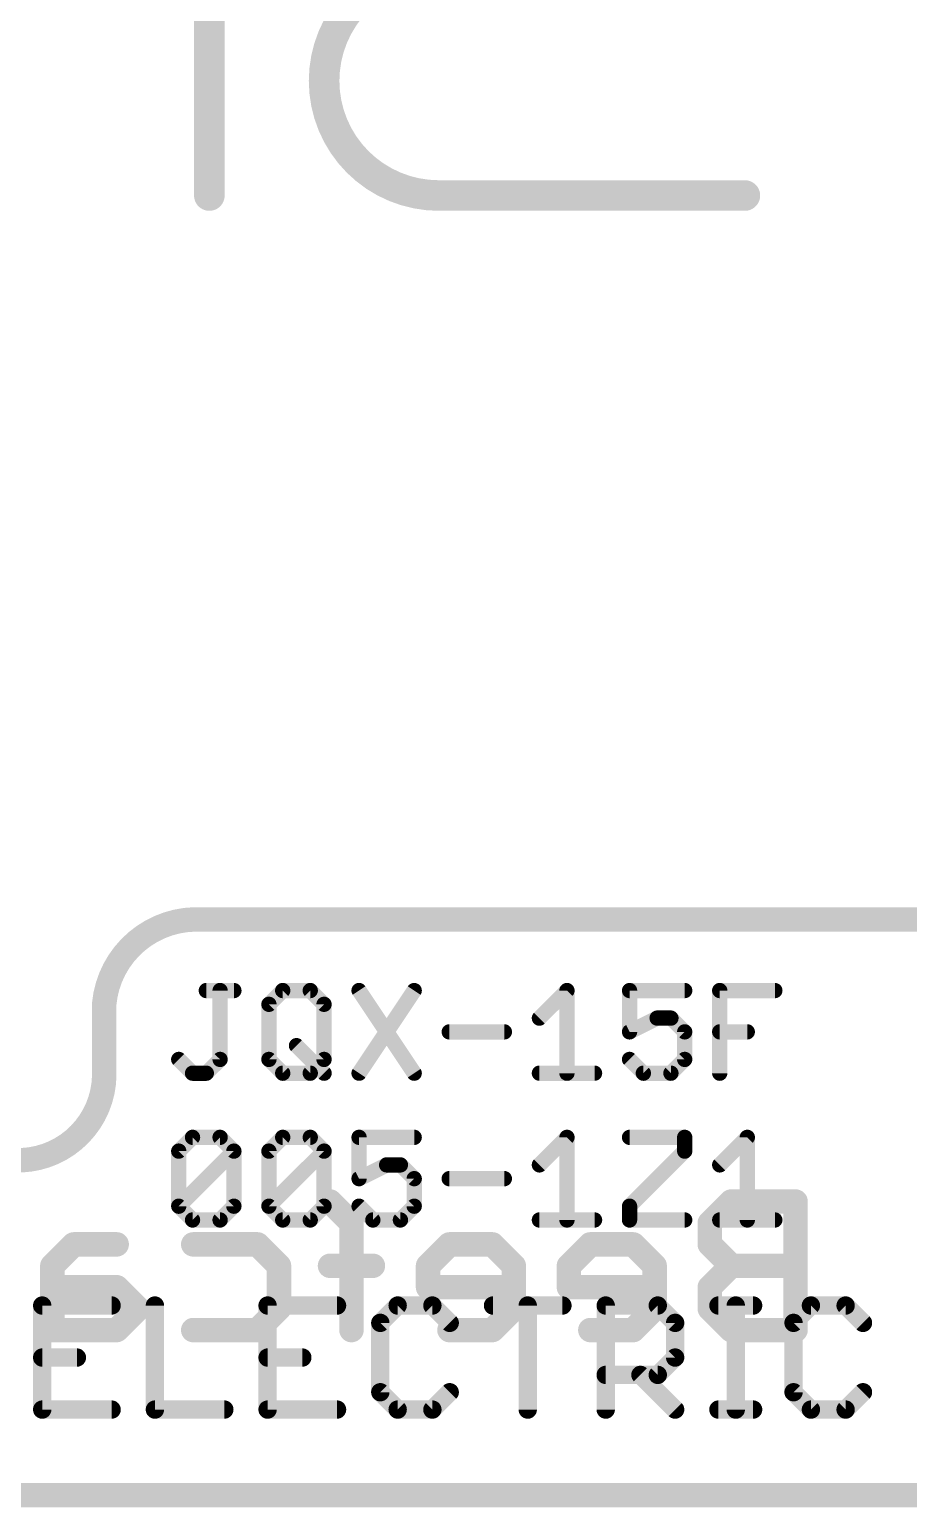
# Model space of a CAD drawing. Extents: x -31 to 86, y -14 to 53.
# Drawn here: x 29.94 to 37.24, y -0.1 to 12.17 of the extents above; entities that cross this region are included whole.
import ezdxf

# ---------------------------------------------------------------- set-up
doc = ezdxf.new("R2010")
doc.units = 0
for name, color, linetype in [('20', 53, 'CONTINUOUS'), ('21', 41, 'CONTINUOUS'), ('22', 40, 'CONTINUOUS')]:
    doc.layers.add(name, color=color, linetype=linetype)

msp = doc.modelspace()

# ---------------------------------------------------------------- linework, layer by layer
at = {"layer": '20', "const_width": 0.2032}
msp.add_lwpolyline([(2.54, 0), (59.69, 0)], dxfattribs=at)
at = {"layer": '21'}
for points, const_width in [([(31.31, 4.7825, 0.3802), (30.56, 4.0825)], 0.2032), ([(31.31, 4.8333, 1), (31.31, 4.7317)], 0.1016), ([(31.3112, 4.7317, 1), (31.3088, 4.8333)], 0.1016), ([(30.6108, 4.0825, 1), (30.5092, 4.0825)], 0.1016), ([(31.4073, 4.2233, 1), (31.4073, 4.1598)], 0.0635), ([(31.5534, 4.1916, 1), (31.4899, 4.1916)], 0.0635), ([(31.6361, 4.1598, 1), (31.6361, 4.2233)], 0.0635), ([(32.0413, 4.2233, 1), (32.0413, 4.1598)], 0.0635), ([(32.0638, 4.1691, 1), (32.0189, 4.214)], 0.0635), ([(32.2926, 4.214, 1), (32.2477, 4.1691)], 0.0635), ([(32.2701, 4.1598, 1), (32.2701, 4.2233)], 0.0635), ([(32.7017, 4.2092, 1), (32.6489, 4.174)], 0.0635), ([(33.1593, 4.174, 1), (33.1065, 4.2092)], 0.0635), ([(34.4327, 4.1916, 1), (34.3692, 4.1916)], 0.0635), ([(34.4234, 4.1691, 1), (34.3785, 4.214)], 0.0635), ([(34.9523, 4.1916, 1), (34.8888, 4.1916)], 0.0635), ([(34.9206, 4.2233, 1), (34.9206, 4.1598)], 0.0635), ([(35.3782, 4.1598, 1), (35.3782, 4.2233)], 0.0635), ([(35.7007, 4.1916, 1), (35.6372, 4.1916)], 0.0635), ([(35.669, 4.2233, 1), (35.669, 4.1598)], 0.0635), ([(36.1266, 4.1598, 1), (36.1266, 4.2233)], 0.0635), ([(30.5094, 4.0872, 1), (30.6106, 4.0778)], 0.1016), ([(31.9587, 4.0772, 1), (31.8952, 4.0772)], 0.0635), ([(31.9045, 4.0996, 1), (31.9494, 4.0547)], 0.0635), ([(32.4163, 4.0772, 1), (32.3528, 4.0772)], 0.0635), ([(32.3621, 4.0547, 1), (32.407, 4.0996)], 0.0635), ([(34.1497, 3.9852, 1), (34.1946, 3.9403)], 0.0635), ([(35.1494, 3.9945, 1), (35.1494, 3.931)], 0.0635), ([(35.1636, 3.9344, 1), (35.1352, 3.9912)], 0.0635), ([(35.2862, 3.9852, 1), (35.2413, 3.9403)], 0.0635), ([(35.2638, 3.931, 1), (35.2638, 3.9945)], 0.0635), ([(33.4237, 3.8801, 1), (33.4237, 3.8166)], 0.0635), ([(33.8813, 3.8166, 1), (33.8813, 3.8801)], 0.0635), ([(34.9064, 3.8768, 1), (34.9348, 3.82)], 0.0635), ([(34.8888, 3.8484, 1), (34.9523, 3.8484)], 0.0635), ([(35.4099, 3.8484, 1), (35.3464, 3.8484)], 0.0635), ([(35.3557, 3.8259, 1), (35.4006, 3.8708)], 0.0635), ([(35.669, 3.8801, 1), (35.669, 3.8166)], 0.0635), ([(35.8978, 3.8166, 1), (35.8978, 3.8801)], 0.0635), ([(31.201, 3.642, 1), (31.156, 3.5971)], 0.0635), ([(31.5441, 3.5971, 1), (31.4992, 3.642)], 0.0635), ([(31.9494, 3.642, 1), (31.9045, 3.5971)], 0.0635), ([(32.1782, 3.7564, 1), (32.1333, 3.7115)], 0.0635), ([(32.407, 3.5971, 1), (32.3621, 3.642)], 0.0635), ([(34.943, 3.642, 1), (34.8981, 3.5971)], 0.0635), ([(35.4006, 3.5971, 1), (35.3557, 3.642)], 0.0635), ([(29.81, 2.7825, 0.4214), (30.56, 3.4825)], 0.2032), ([(30.6108, 3.4814, 1), (30.5092, 3.4836)], 0.1016), ([(31.2929, 3.537, 1), (31.2929, 3.4735)], 0.0635), ([(31.4073, 3.4735, 1), (31.4073, 3.537)], 0.0635), ([(31.4899, 3.6196, 1), (31.5534, 3.6196)], 0.0635), ([(31.8952, 3.6196, 1), (31.9587, 3.6196)], 0.0635), ([(32.0413, 3.537, 1), (32.0413, 3.4735)], 0.0635), ([(32.2701, 3.4735, 1), (32.2701, 3.537)], 0.0635), ([(32.3528, 3.6196, 1), (32.4163, 3.6196)], 0.0635), ([(34.1722, 3.537, 1), (34.1722, 3.4735)], 0.0635), ([(34.6298, 3.4735, 1), (34.6298, 3.537)], 0.0635), ([(35.035, 3.537, 1), (35.035, 3.4735)], 0.0635), ([(35.2638, 3.4735, 1), (35.2638, 3.537)], 0.0635), ([(35.3464, 3.6196, 1), (35.4099, 3.6196)], 0.0635), ([(30.5092, 3.4825, 1), (30.6108, 3.4825)], 0.1016), ([(31.2704, 3.4827, 1), (31.3153, 3.5277)], 0.0635), ([(31.3848, 3.5277, 1), (31.4297, 3.4827)], 0.0635), ([(32.0189, 3.4827, 1), (32.0638, 3.5277)], 0.0635), ([(32.2477, 3.5277, 1), (32.2926, 3.4827)], 0.0635), ([(32.3621, 3.4827, 1), (32.407, 3.5277)], 0.0635), ([(32.6489, 3.5228, 1), (32.7017, 3.4876)], 0.0635), ([(33.1065, 3.4876, 1), (33.1593, 3.5228)], 0.0635), ([(34.3692, 3.5052, 1), (34.4327, 3.5052)], 0.0635), ([(35.0125, 3.4827, 1), (35.0574, 3.5277)], 0.0635), ([(35.2413, 3.5277, 1), (35.2862, 3.4827)], 0.0635), ([(35.6372, 3.5052, 1), (35.7007, 3.5052)], 0.0635), ([(31.2929, 3.0041, 1), (31.2929, 2.9406)], 0.0635), ([(31.3153, 2.9499, 1), (31.2704, 2.9948)], 0.0635), ([(31.5441, 2.9948, 1), (31.4992, 2.9499)], 0.0635), ([(31.5217, 2.9406, 1), (31.5217, 3.0041)], 0.0635), ([(32.0413, 3.0041, 1), (32.0413, 2.9406)], 0.0635), ([(32.0638, 2.9499, 1), (32.0189, 2.9948)], 0.0635), ([(32.2926, 2.9948, 1), (32.2477, 2.9499)], 0.0635), ([(32.2701, 2.9406, 1), (32.2701, 3.0041)], 0.0635), ([(32.6753, 3.0041, 1), (32.6753, 2.9406)], 0.0635), ([(32.7071, 2.9724, 1), (32.6436, 2.9724)], 0.0635), ([(33.1329, 2.9406, 1), (33.1329, 3.0041)], 0.0635), ([(34.4327, 2.9724, 1), (34.3692, 2.9724)], 0.0635), ([(34.4234, 2.9499, 1), (34.3785, 2.9948)], 0.0635), ([(34.9206, 3.0041, 1), (34.9206, 2.9406)], 0.0635), ([(35.4099, 2.9724, 1), (35.3464, 2.9724)], 0.0635), ([(35.3782, 2.9406, 1), (35.3782, 3.0041)], 0.0635), ([(35.9295, 2.9724, 1), (35.866, 2.9724)], 0.0635), ([(35.9202, 2.9499, 1), (35.8753, 2.9948)], 0.0635), ([(31.156, 2.8804, 1), (31.201, 2.8355)], 0.0635), ([(31.2103, 2.858, 1), (31.1468, 2.858)], 0.0635), ([(31.6678, 2.858, 1), (31.6043, 2.858)], 0.0635), ([(31.6585, 2.8355, 1), (31.6136, 2.8804)], 0.0635), ([(31.6136, 2.8355, 1), (31.6585, 2.8804)], 0.0635), ([(31.9587, 2.858, 1), (31.8952, 2.858)], 0.0635), ([(31.9045, 2.8804, 1), (31.9494, 2.8355)], 0.0635), ([(32.4163, 2.858, 1), (32.3528, 2.858)], 0.0635), ([(32.407, 2.8355, 1), (32.3621, 2.8804)], 0.0635), ([(32.3621, 2.8355, 1), (32.407, 2.8804)], 0.0635), ([(35.3464, 2.858, 1), (35.4099, 2.858)], 0.0635), ([(35.4006, 2.8355, 1), (35.3557, 2.8804)], 0.0635), ([(32.9041, 2.7753, 1), (32.9041, 2.7118)], 0.0635), ([(32.9183, 2.7152, 1), (32.8899, 2.772)], 0.0635), ([(33.041, 2.766, 1), (32.9961, 2.7211)], 0.0635), ([(33.0185, 2.7118, 1), (33.0185, 2.7753)], 0.0635), ([(34.1497, 2.766, 1), (34.1946, 2.7211)], 0.0635), ([(35.6465, 2.766, 1), (35.6914, 2.7211)], 0.0635), ([(32.6611, 2.6576, 1), (32.6895, 2.6008)], 0.0635), ([(32.6436, 2.6292, 1), (32.7071, 2.6292)], 0.0635), ([(33.1647, 2.6292, 1), (33.1012, 2.6292)], 0.0635), ([(33.1105, 2.6067, 1), (33.1554, 2.6516)], 0.0635), ([(33.4237, 2.6609, 1), (33.4237, 2.5974)], 0.0635), ([(33.8813, 2.5974, 1), (33.8813, 2.6609)], 0.0635), ([(31.201, 2.4228, 1), (31.156, 2.3779)], 0.0635), ([(31.6585, 2.3779, 1), (31.6136, 2.4228)], 0.0635), ([(31.9494, 2.4228, 1), (31.9045, 2.3779)], 0.0635), ([(32.407, 2.3779, 1), (32.3621, 2.4228)], 0.0635), ([(32.6978, 2.4228, 1), (32.6529, 2.3779)], 0.0635), ([(33.1554, 2.3779, 1), (33.1105, 2.4228)], 0.0635), ([(34.9523, 2.4004, 1), (34.8888, 2.4004)], 0.0635), ([(31.156, 2.4228, 1), (31.201, 2.3779)], 0.0635), ([(31.1468, 2.4004, 1), (31.2103, 2.4004)], 0.0635), ([(31.2929, 2.3178, 1), (31.2929, 2.2542)], 0.0635), ([(31.2704, 2.2635, 1), (31.3153, 2.3085)], 0.0635), ([(31.4992, 2.3085, 1), (31.5441, 2.2635)], 0.0635), ([(31.5217, 2.2542, 1), (31.5217, 2.3178)], 0.0635), ([(31.6043, 2.4004, 1), (31.6678, 2.4004)], 0.0635), ([(31.8952, 2.4004, 1), (31.9587, 2.4004)], 0.0635), ([(31.9045, 2.4228, 1), (31.9494, 2.3779)], 0.0635), ([(32.0413, 2.3178, 1), (32.0413, 2.2542)], 0.0635), ([(32.0189, 2.2635, 1), (32.0638, 2.3085)], 0.0635), ([(32.2477, 2.3085, 1), (32.2926, 2.2635)], 0.0635), ([(32.2701, 2.2542, 1), (32.2701, 2.3178)], 0.0635), ([(32.3528, 2.4004, 1), (32.4163, 2.4004)], 0.0635), ([(32.7897, 2.3178, 1), (32.7897, 2.2542)], 0.0635), ([(32.7673, 2.2635, 1), (32.8122, 2.3085)], 0.0635), ([(32.9961, 2.3085, 1), (33.041, 2.2635)], 0.0635), ([(33.0185, 2.2542, 1), (33.0185, 2.3178)], 0.0635), ([(33.1012, 2.4004, 1), (33.1647, 2.4004)], 0.0635), ([(34.1722, 2.3178, 1), (34.1722, 2.2542)], 0.0635), ([(34.6298, 2.2542, 1), (34.6298, 2.3178)], 0.0635), ([(34.8981, 2.4228, 1), (34.943, 2.3779)], 0.0635), ([(34.9206, 2.3178, 1), (34.9206, 2.2542)], 0.0635), ([(35.3782, 2.2542, 1), (35.3782, 2.3178)], 0.0635), ([(35.669, 2.3178, 1), (35.669, 2.2542)], 0.0635), ([(36.1266, 2.2542, 1), (36.1266, 2.3178)], 0.0635), ([(34.3692, 2.286, 1), (34.4327, 2.286)], 0.0635), ([(34.8888, 2.286, 1), (34.9523, 2.286)], 0.0635), ([(35.866, 2.286, 1), (35.9295, 2.286)], 0.0635), ([(30.045, 1.6136, 1), (30.045, 1.5374)], 0.0762), ([(30.0831, 1.5755, 1), (30.0069, 1.5755)], 0.0762), ([(30.6212, 1.5374, 1), (30.6212, 1.6136)], 0.0762), ([(31.0186, 1.5755, 1), (30.9424, 1.5755)], 0.0762), ([(31.916, 1.6136, 1), (31.916, 1.5374)], 0.0762), ([(31.9541, 1.5755, 1), (31.8779, 1.5755)], 0.0762), ([(32.4923, 1.5374, 1), (32.4923, 1.6136)], 0.0762), ([(32.9956, 1.6136, 1), (32.9956, 1.5374)], 0.0762), ([(33.0226, 1.5486, 1), (32.9687, 1.6025)], 0.0762), ([(33.3107, 1.6025, 1), (33.2568, 1.5486)], 0.0762), ([(33.2837, 1.5374, 1), (33.2837, 1.6136)], 0.0762), ([(33.7871, 1.6136, 1), (33.7871, 1.5374)], 0.0762), ([(34.1133, 1.5755, 1), (34.0371, 1.5755)], 0.0762), ([(34.3633, 1.5374, 1), (34.3633, 1.6136)], 0.0762), ([(34.7607, 1.5755, 1), (34.6845, 1.5755)], 0.0762), ([(34.7226, 1.6136, 1), (34.7226, 1.5374)], 0.0762), ([(35.1817, 1.6025, 1), (35.1278, 1.5486)], 0.0762), ([(35.1548, 1.5374, 1), (35.1548, 1.6136)], 0.0762), ([(35.6581, 1.6136, 1), (35.6581, 1.5374)], 0.0762), ([(35.8403, 1.5755, 1), (35.7641, 1.5755)], 0.0762), ([(35.9462, 1.5374, 1), (35.9462, 1.6136)], 0.0762), ([(36.4259, 1.6136, 1), (36.4259, 1.5374)], 0.0762), ([(36.4528, 1.5486, 1), (36.3989, 1.6025)], 0.0762), ([(36.7409, 1.6025, 1), (36.687, 1.5486)], 0.0762), ([(36.714, 1.5374, 1), (36.714, 1.6136)], 0.0762), ([(32.8246, 1.4584, 1), (32.8785, 1.4045)], 0.0762), ([(32.8897, 1.4315, 1), (32.8135, 1.4315)], 0.0762), ([(33.4008, 1.4045, 1), (33.4547, 1.4584)], 0.0762), ([(35.3369, 1.4315, 1), (35.2607, 1.4315)], 0.0762), ([(35.2719, 1.4045, 1), (35.3258, 1.4584)], 0.0762), ([(36.3199, 1.4315, 1), (36.2437, 1.4315)], 0.0762), ([(36.2549, 1.4584, 1), (36.3087, 1.4045)], 0.0762), ([(36.8311, 1.4045, 1), (36.885, 1.4584)], 0.0762), ([(30.045, 1.1815, 1), (30.045, 1.1053)], 0.0762), ([(30.3331, 1.1053, 1), (30.3331, 1.1815)], 0.0762), ([(31.916, 1.1815, 1), (31.916, 1.1053)], 0.0762), ([(32.2042, 1.1053, 1), (32.2042, 1.1815)], 0.0762), ([(35.2607, 1.1434, 1), (35.3369, 1.1434)], 0.0762), ([(35.3258, 1.1164, 1), (35.2719, 1.1703)], 0.0762), ([(34.7226, 1.0374, 1), (34.7226, 0.9612)], 0.0762), ([(35.0377, 1.0263, 1), (34.9838, 0.9724)], 0.0762), ([(35.1278, 1.0263, 1), (35.1817, 0.9724)], 0.0762), ([(35.1548, 0.9612, 1), (35.1548, 1.0374)], 0.0762), ([(32.8785, 0.8822, 1), (32.8246, 0.8283)], 0.0762), ([(32.8135, 0.8553, 1), (32.8897, 0.8553)], 0.0762), ([(33.4547, 0.8283, 1), (33.4008, 0.8822)], 0.0762), ([(36.3087, 0.8822, 1), (36.2549, 0.8283)], 0.0762), ([(36.2437, 0.8553, 1), (36.3199, 0.8553)], 0.0762), ([(36.885, 0.8283, 1), (36.8311, 0.8822)], 0.0762), ([(30.045, 0.7493, 1), (30.045, 0.6731)], 0.0762), ([(30.0069, 0.7112, 1), (30.0831, 0.7112)], 0.0762), ([(30.6212, 0.6731, 1), (30.6212, 0.7493)], 0.0762), ([(30.9805, 0.7493, 1), (30.9805, 0.6731)], 0.0762), ([(30.9424, 0.7112, 1), (31.0186, 0.7112)], 0.0762), ([(31.5568, 0.6731, 1), (31.5568, 0.7493)], 0.0762), ([(31.916, 0.7493, 1), (31.916, 0.6731)], 0.0762), ([(31.8779, 0.7112, 1), (31.9541, 0.7112)], 0.0762), ([(32.4923, 0.6731, 1), (32.4923, 0.7493)], 0.0762), ([(32.9956, 0.7493, 1), (32.9956, 0.6731)], 0.0762), ([(32.9687, 0.6843, 1), (33.0226, 0.7381)], 0.0762), ([(33.2568, 0.7381, 1), (33.3107, 0.6843)], 0.0762), ([(33.2837, 0.6731, 1), (33.2837, 0.7493)], 0.0762), ([(34.0371, 0.7112, 1), (34.1133, 0.7112)], 0.0762), ([(34.6845, 0.7112, 1), (34.7607, 0.7112)], 0.0762), ([(35.2719, 0.6843, 1), (35.3258, 0.7381)], 0.0762), ([(35.6581, 0.7493, 1), (35.6581, 0.6731)], 0.0762), ([(35.7641, 0.7112, 1), (35.8403, 0.7112)], 0.0762), ([(35.9462, 0.6731, 1), (35.9462, 0.7493)], 0.0762), ([(36.4259, 0.7493, 1), (36.4259, 0.6731)], 0.0762), ([(36.3989, 0.6843, 1), (36.4528, 0.7381)], 0.0762), ([(36.687, 0.7381, 1), (36.7409, 0.6843)], 0.0762), ([(36.714, 0.6731, 1), (36.714, 0.7493)], 0.0762)]:
    msp.add_lwpolyline(points, format="xyb", dxfattribs=dict(at, const_width=const_width))
for points, const_width in [([(31.31, 4.7825), (45.245, 4.7825)], 0.2032), ([(30.56, 3.4825), (30.56, 4.0825)], 0.2032), ([(31.4073, 4.1916), (31.6361, 4.1916)], 0.127), ([(31.5217, 3.6196), (31.5217, 4.1916)], 0.127), ([(31.9269, 4.0772), (32.0413, 4.1916)], 0.127), ([(32.0413, 4.1916), (32.2701, 4.1916)], 0.127), ([(32.2701, 4.1916), (32.3845, 4.0772)], 0.127), ([(32.6753, 4.1916), (33.1329, 3.5052)], 0.127), ([(33.1329, 4.1916), (32.6753, 3.5052)], 0.127), ([(34.1722, 3.9628), (34.401, 4.1916)], 0.127), ([(34.401, 4.1916), (34.401, 3.5052)], 0.127), ([(35.3782, 4.1916), (34.9206, 4.1916)], 0.127), ([(34.9206, 4.1916), (34.9206, 3.8484)], 0.127), ([(35.669, 3.5052), (35.669, 4.1916)], 0.127), ([(35.669, 4.1916), (36.1266, 4.1916)], 0.127), ([(31.9269, 3.6196), (31.9269, 4.0772)], 0.127), ([(32.3845, 4.0772), (32.3845, 3.6196)], 0.127), ([(34.9206, 3.8484), (35.1494, 3.9628)], 0.127), ([(35.1494, 3.9628), (35.2638, 3.9628)], 0.127), ([(35.2638, 3.9628), (35.3782, 3.8484)], 0.127), ([(33.4237, 3.8484), (33.8813, 3.8484)], 0.127), ([(35.3782, 3.8484), (35.3782, 3.6196)], 0.127), ([(35.669, 3.8484), (35.8978, 3.8484)], 0.127), ([(31.1785, 3.6196), (31.2929, 3.5052)], 0.127), ([(31.4073, 3.5052), (31.5217, 3.6196)], 0.127), ([(32.0413, 3.5052), (31.9269, 3.6196)], 0.127), ([(32.1557, 3.734), (32.3845, 3.5052)], 0.127), ([(32.3845, 3.6196), (32.2701, 3.5052)], 0.127), ([(35.035, 3.5052), (34.9206, 3.6196)], 0.127), ([(35.3782, 3.6196), (35.2638, 3.5052)], 0.127), ([(31.2929, 3.5052), (31.4073, 3.5052)], 0.127), ([(32.2701, 3.5052), (32.0413, 3.5052)], 0.127), ([(34.1722, 3.5052), (34.6298, 3.5052)], 0.127), ([(35.2638, 3.5052), (35.035, 3.5052)], 0.127), ([(31.1785, 2.858), (31.2929, 2.9724)], 0.127), ([(31.2929, 2.9724), (31.5217, 2.9724)], 0.127), ([(31.5217, 2.9724), (31.6361, 2.858)], 0.127), ([(31.9269, 2.858), (32.0413, 2.9724)], 0.127), ([(32.0413, 2.9724), (32.2701, 2.9724)], 0.127), ([(32.2701, 2.9724), (32.3845, 2.858)], 0.127), ([(33.1329, 2.9724), (32.6753, 2.9724)], 0.127), ([(32.6753, 2.9724), (32.6753, 2.6292)], 0.127), ([(34.1722, 2.7436), (34.401, 2.9724)], 0.127), ([(34.401, 2.9724), (34.401, 2.286)], 0.127), ([(34.9206, 2.9724), (35.3782, 2.9724)], 0.127), ([(35.3782, 2.9724), (35.3782, 2.858)], 0.127), ([(35.669, 2.7436), (35.8978, 2.9724)], 0.127), ([(35.8978, 2.9724), (35.8978, 2.286)], 0.127), ([(31.1785, 2.4004), (31.1785, 2.858)], 0.127), ([(31.1785, 2.4004), (31.6361, 2.858)], 0.127), ([(31.6361, 2.858), (31.6361, 2.4004)], 0.127), ([(31.9269, 2.4004), (31.9269, 2.858)], 0.127), ([(31.9269, 2.4004), (32.3845, 2.858)], 0.127), ([(32.3845, 2.858), (32.3845, 2.4004)], 0.127), ([(35.3782, 2.858), (34.9206, 2.4004)], 0.127), ([(32.6753, 2.6292), (32.9041, 2.7436)], 0.127), ([(32.9041, 2.7436), (33.0185, 2.7436)], 0.127), ([(33.0185, 2.7436), (33.1329, 2.6292)], 0.127), ([(33.1329, 2.6292), (33.1329, 2.4004)], 0.127), ([(33.4237, 2.6292), (33.8813, 2.6292)], 0.127), ([(31.2929, 2.286), (31.1785, 2.4004)], 0.127), ([(31.6361, 2.4004), (31.5217, 2.286)], 0.127), ([(32.0413, 2.286), (31.9269, 2.4004)], 0.127), ([(32.3845, 2.4004), (32.2701, 2.286)], 0.127), ([(32.7897, 2.286), (32.6753, 2.4004)], 0.127), ([(33.1329, 2.4004), (33.0185, 2.286)], 0.127), ([(34.9206, 2.4004), (34.9206, 2.286)], 0.127), ([(31.5217, 2.286), (31.2929, 2.286)], 0.127), ([(32.2701, 2.286), (32.0413, 2.286)], 0.127), ([(33.0185, 2.286), (32.7897, 2.286)], 0.127), ([(34.1722, 2.286), (34.6298, 2.286)], 0.127), ([(34.9206, 2.286), (35.3782, 2.286)], 0.127), ([(35.669, 2.286), (36.1266, 2.286)], 0.127), ([(30.6212, 1.5755), (30.045, 1.5755)], 0.1524), ([(30.045, 1.5755), (30.045, 0.7112)], 0.1524), ([(30.9805, 1.5755), (30.9805, 0.7112)], 0.1524), ([(32.4923, 1.5755), (31.916, 1.5755)], 0.1524), ([(31.916, 1.5755), (31.916, 0.7112)], 0.1524), ([(32.9956, 1.5755), (32.8516, 1.4315)], 0.1524), ([(33.2837, 1.5755), (32.9956, 1.5755)], 0.1524), ([(33.4278, 1.4315), (33.2837, 1.5755)], 0.1524), ([(33.7871, 1.5755), (34.3633, 1.5755)], 0.1524), ([(34.0752, 0.7112), (34.0752, 1.5755)], 0.1524), ([(34.7226, 0.7112), (34.7226, 1.5755)], 0.1524), ([(34.7226, 1.5755), (35.1548, 1.5755)], 0.1524), ([(35.1548, 1.5755), (35.2988, 1.4315)], 0.1524), ([(35.6581, 1.5755), (35.9462, 1.5755)], 0.1524), ([(35.8022, 0.7112), (35.8022, 1.5755)], 0.1524), ([(36.4259, 1.5755), (36.2818, 1.4315)], 0.1524), ([(36.714, 1.5755), (36.4259, 1.5755)], 0.1524), ([(36.858, 1.4315), (36.714, 1.5755)], 0.1524), ([(32.8516, 1.4315), (32.8516, 0.8553)], 0.1524), ([(35.2988, 1.4315), (35.2988, 1.1434)], 0.1524), ([(36.2818, 1.4315), (36.2818, 0.8553)], 0.1524), ([(30.045, 1.1434), (30.3331, 1.1434)], 0.1524), ([(31.916, 1.1434), (32.2042, 1.1434)], 0.1524), ([(35.2988, 1.1434), (35.1548, 0.9993)], 0.1524), ([(35.1548, 0.9993), (34.7226, 0.9993)], 0.1524), ([(35.0107, 0.9993), (35.2988, 0.7112)], 0.1524), ([(32.8516, 0.8553), (32.9956, 0.7112)], 0.1524), ([(33.2837, 0.7112), (33.4278, 0.8553)], 0.1524), ([(36.2818, 0.8553), (36.4259, 0.7112)], 0.1524), ([(36.714, 0.7112), (36.858, 0.8553)], 0.1524), ([(30.045, 0.7112), (30.6212, 0.7112)], 0.1524), ([(30.9805, 0.7112), (31.5568, 0.7112)], 0.1524), ([(31.916, 0.7112), (32.4923, 0.7112)], 0.1524), ([(32.9956, 0.7112), (33.2837, 0.7112)], 0.1524), ([(35.6581, 0.7112), (35.9462, 0.7112)], 0.1524), ([(36.4259, 0.7112), (36.714, 0.7112)], 0.1524)]:
    msp.add_lwpolyline(points, dxfattribs=dict(at, const_width=const_width))
at = {"layer": '22'}
for points, const_width in [([(31.4325, 20.32), (31.4325, 10.795)], 0.254), ([(33.3375, 10.795), (35.8775, 10.795)], 0.254), ([(32.6122, 2.2614), (32.4342, 2.4393)], 0.2032), ([(35.7644, 2.4393), (35.5865, 2.2614)], 0.2032), ([(36.2983, 2.4393), (35.7644, 2.4393)], 0.2032), ([(36.2983, 1.3716), (36.2983, 2.4393)], 0.2032), ([(32.6122, 1.3716), (32.6122, 2.2614)], 0.2032), ([(35.5865, 2.2614), (35.5865, 2.0834)], 0.2032), ([(30.3073, 2.0834), (30.1293, 1.9055)], 0.2032), ([(30.6632, 2.0834), (30.3073, 2.0834)], 0.2032), ([(31.2987, 2.0834), (31.8326, 2.0834)], 0.2032), ([(31.8326, 2.0834), (32.0105, 1.9055)], 0.2032), ([(33.4256, 2.0834), (33.2477, 1.9055)], 0.2032), ([(33.7816, 2.0834), (33.4256, 2.0834)], 0.2032), ([(33.9595, 1.9055), (33.7816, 2.0834)], 0.2032), ([(34.595, 2.0834), (34.4171, 1.9055)], 0.2032), ([(34.9509, 2.0834), (34.595, 2.0834)], 0.2032), ([(35.1289, 1.9055), (34.9509, 2.0834)], 0.2032), ([(35.5865, 2.0834), (35.7644, 1.9055)], 0.2032), ([(30.1293, 1.9055), (30.1293, 1.3716)], 0.2032), ([(32.0105, 1.9055), (32.0105, 1.5495)], 0.2032), ([(32.7901, 1.9055), (32.4342, 1.9055)], 0.2032), ([(33.2477, 1.9055), (33.2477, 1.7275)], 0.2032), ([(33.9595, 1.5495), (33.9595, 1.9055)], 0.2032), ([(34.4171, 1.9055), (34.4171, 1.7275)], 0.2032), ([(35.1289, 1.5495), (35.1289, 1.9055)], 0.2032), ([(35.7644, 1.9055), (35.5865, 1.7275)], 0.2032), ([(36.2983, 1.9055), (35.7644, 1.9055)], 0.2032), ([(30.6632, 1.7275), (30.1293, 1.7275)], 0.2032), ([(30.8411, 1.5495), (30.6632, 1.7275)], 0.2032), ([(33.2477, 1.7275), (33.9595, 1.7275)], 0.2032), ([(34.4171, 1.7275), (35.1289, 1.7275)], 0.2032), ([(35.5865, 1.7275), (35.5865, 1.5495)], 0.2032), ([(30.6632, 1.3716), (30.8411, 1.5495)], 0.2032), ([(32.0105, 1.5495), (31.8326, 1.3716)], 0.2032), ([(33.7816, 1.3716), (33.9595, 1.5495)], 0.2032), ([(34.9509, 1.3716), (35.1289, 1.5495)], 0.2032), ([(35.5865, 1.5495), (35.7644, 1.3716)], 0.2032), ([(30.1293, 1.3716), (30.6632, 1.3716)], 0.2032), ([(31.8326, 1.3716), (31.2987, 1.3716)], 0.2032), ([(33.4256, 1.3716), (33.7816, 1.3716)], 0.2032), ([(34.595, 1.3716), (34.9509, 1.3716)], 0.2032), ([(35.7644, 1.3716), (36.2983, 1.3716)], 0.2032)]:
    msp.add_lwpolyline(points, dxfattribs=dict(at, const_width=const_width))
for points, const_width in [([(33.3375, 12.7, 1), (33.3375, 10.795)], 0.254), ([(31.369, 10.795, 1), (31.496, 10.795)], 0.127), ([(33.3375, 10.8585, 1), (33.3375, 10.7315)], 0.127), ([(33.3375, 10.7315, 1), (33.3375, 10.8585)], 0.127), ([(35.8775, 10.7315, 1), (35.8775, 10.8585)], 0.127), ([(32.4701, 2.4752, 1), (32.3983, 2.4034)], 0.1016), ([(35.7644, 2.4901, 1), (35.7644, 2.3885)], 0.1016), ([(35.8004, 2.4034, 1), (35.7285, 2.4752)], 0.1016), ([(36.3491, 2.4393, 1), (36.2475, 2.4393)], 0.1016), ([(36.2983, 2.3885, 1), (36.2983, 2.4901)], 0.1016), ([(32.663, 2.2614, 1), (32.5614, 2.2614)], 0.1016), ([(32.5762, 2.2254, 1), (32.6481, 2.2973)], 0.1016), ([(35.6373, 2.2614, 1), (35.5357, 2.2614)], 0.1016), ([(35.5506, 2.2973, 1), (35.6224, 2.2254)], 0.1016), ([(30.3073, 2.1342, 1), (30.3073, 2.0326)], 0.1016), ([(30.3432, 2.0475, 1), (30.2713, 2.1193)], 0.1016), ([(30.6632, 2.0326, 1), (30.6632, 2.1342)], 0.1016), ([(31.2987, 2.1342, 1), (31.2987, 2.0326)], 0.1016), ([(31.8685, 2.1193, 1), (31.7966, 2.0475)], 0.1016), ([(31.8326, 2.0326, 1), (31.8326, 2.1342)], 0.1016), ([(33.4256, 2.1342, 1), (33.4256, 2.0326)], 0.1016), ([(33.4616, 2.0475, 1), (33.3897, 2.1193)], 0.1016), ([(33.8175, 2.1193, 1), (33.7456, 2.0475)], 0.1016), ([(33.7816, 2.0326, 1), (33.7816, 2.1342)], 0.1016), ([(34.595, 2.1342, 1), (34.595, 2.0326)], 0.1016), ([(34.631, 2.0475, 1), (34.5591, 2.1193)], 0.1016), ([(34.9869, 2.1193, 1), (34.915, 2.0475)], 0.1016), ([(34.9509, 2.0326, 1), (34.9509, 2.1342)], 0.1016), ([(35.6224, 2.1193, 1), (35.5506, 2.0475)], 0.1016), ([(35.5357, 2.0834, 1), (35.6373, 2.0834)], 0.1016), ([(30.1801, 1.9055, 1), (30.0785, 1.9055)], 0.1016), ([(30.0934, 1.9414, 1), (30.1652, 1.8695)], 0.1016), ([(32.0613, 1.9055, 1), (31.9597, 1.9055)], 0.1016), ([(31.9746, 1.8695, 1), (32.0464, 1.9414)], 0.1016), ([(32.4342, 1.9563, 1), (32.4342, 1.8547)], 0.1016), ([(32.7901, 1.8547, 1), (32.7901, 1.9563)], 0.1016), ([(33.2985, 1.9055, 1), (33.1969, 1.9055)], 0.1016), ([(33.2118, 1.9414, 1), (33.2836, 1.8695)], 0.1016), ([(34.0103, 1.9055, 1), (33.9087, 1.9055)], 0.1016), ([(33.9236, 1.8695, 1), (33.9954, 1.9414)], 0.1016), ([(34.4679, 1.9055, 1), (34.3663, 1.9055)], 0.1016), ([(34.3812, 1.9414, 1), (34.453, 1.8695)], 0.1016), ([(35.1797, 1.9055, 1), (35.0781, 1.9055)], 0.1016), ([(35.093, 1.8695, 1), (35.1648, 1.9414)], 0.1016), ([(35.7644, 1.9563, 1), (35.7644, 1.8547)], 0.1016), ([(35.8004, 1.8695, 1), (35.7285, 1.9414)], 0.1016), ([(35.7285, 1.8695, 1), (35.8004, 1.9414)], 0.1016), ([(36.2983, 1.8547, 1), (36.2983, 1.9563)], 0.1016), ([(30.1293, 1.7783, 1), (30.1293, 1.6767)], 0.1016), ([(30.6991, 1.7634, 1), (30.6272, 1.6916)], 0.1016), ([(30.6632, 1.6767, 1), (30.6632, 1.7783)], 0.1016), ([(33.2477, 1.7783, 1), (33.2477, 1.6767)], 0.1016), ([(33.1969, 1.7275, 1), (33.2985, 1.7275)], 0.1016), ([(33.9595, 1.6767, 1), (33.9595, 1.7783)], 0.1016), ([(34.4171, 1.7783, 1), (34.4171, 1.6767)], 0.1016), ([(34.3663, 1.7275, 1), (34.4679, 1.7275)], 0.1016), ([(35.1289, 1.6767, 1), (35.1289, 1.7783)], 0.1016), ([(35.6373, 1.7275, 1), (35.5357, 1.7275)], 0.1016), ([(35.5506, 1.7634, 1), (35.6224, 1.6916)], 0.1016), ([(30.877, 1.5136, 1), (30.8052, 1.5855)], 0.1016), ([(30.8052, 1.5136, 1), (30.877, 1.5855)], 0.1016), ([(31.9597, 1.5495, 1), (32.0613, 1.5495)], 0.1016), ([(32.0464, 1.5136, 1), (31.9746, 1.5855)], 0.1016), ([(33.9087, 1.5495, 1), (34.0103, 1.5495)], 0.1016), ([(33.9954, 1.5136, 1), (33.9236, 1.5855)], 0.1016), ([(35.0781, 1.5495, 1), (35.1797, 1.5495)], 0.1016), ([(35.1648, 1.5136, 1), (35.093, 1.5855)], 0.1016), ([(35.6224, 1.5855, 1), (35.5506, 1.5136)], 0.1016), ([(35.5357, 1.5495, 1), (35.6373, 1.5495)], 0.1016), ([(30.1293, 1.4224, 1), (30.1293, 1.3208)], 0.1016), ([(30.6632, 1.3208, 1), (30.6632, 1.4224)], 0.1016), ([(31.2987, 1.4224, 1), (31.2987, 1.3208)], 0.1016), ([(31.8326, 1.3208, 1), (31.8326, 1.4224)], 0.1016), ([(33.4256, 1.4224, 1), (33.4256, 1.3208)], 0.1016), ([(33.7816, 1.3208, 1), (33.7816, 1.4224)], 0.1016), ([(34.595, 1.4224, 1), (34.595, 1.3208)], 0.1016), ([(34.9509, 1.3208, 1), (34.9509, 1.4224)], 0.1016), ([(35.7644, 1.4224, 1), (35.7644, 1.3208)], 0.1016), ([(36.2983, 1.3208, 1), (36.2983, 1.4224)], 0.1016), ([(30.0785, 1.3716, 1), (30.1801, 1.3716)], 0.1016), ([(30.6272, 1.4075, 1), (30.6991, 1.3357)], 0.1016), ([(31.7966, 1.4075, 1), (31.8685, 1.3357)], 0.1016), ([(32.5614, 1.3716, 1), (32.663, 1.3716)], 0.1016), ([(33.7456, 1.4075, 1), (33.8175, 1.3357)], 0.1016), ([(34.915, 1.4075, 1), (34.9869, 1.3357)], 0.1016), ([(35.7285, 1.3357, 1), (35.8004, 1.4075)], 0.1016), ([(36.2475, 1.3716, 1), (36.3491, 1.3716)], 0.1016)]:
    msp.add_lwpolyline(points, format="xyb", dxfattribs=dict(at, const_width=const_width))

doc.saveas('drawing.dxf')
